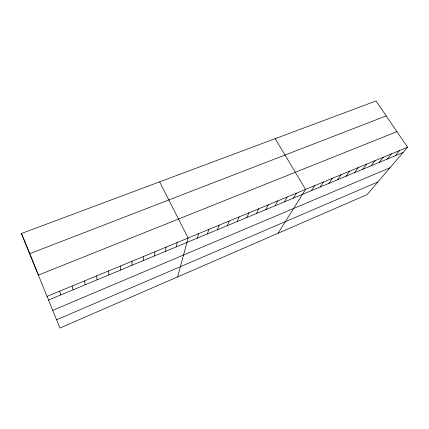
<?xml version="1.0" encoding="UTF-8"?>
<svg xmlns="http://www.w3.org/2000/svg" width="429" height="429" viewBox="0 0 429 429"><rect width="100%" height="100%" fill="white"/><g stroke="black" fill="none" stroke-linecap="round" stroke-linejoin="round"><path stroke-width="0.64" d="M131.907 265.342L132.084 261.207M143.2 260.639L143.592 256.445M154.349 256L154.949 251.743M165.353 251.421L166.157 247.104M176.217 246.9L177.22 242.53M177.654 276.887L188.133 238.015L159.626 181.853M197.222 238.159L198.595 233.682M207.373 233.934L208.928 229.408M217.401 229.762L219.128 225.187M227.311 225.638L229.204 221.015M237.103 221.562L239.157 216.897M246.772 217.541L248.992 212.827M256.327 213.562L258.703 208.81M265.776 209.631L268.302 204.837M275.107 205.748L277.783 200.917M284.33 201.909L287.157 197.04M293.452 198.112L296.412 193.206M278.051 233.279L305.566 189.42L275.193 138.658M311.374 190.653L314.607 185.677M320.179 186.99L323.546 181.976M328.887 183.365L332.384 178.319M337.5 179.783L341.119 174.705M346.01 176.239L349.753 171.133M354.429 172.737L358.29 167.6M362.757 169.273L366.731 164.109M370.988 165.846L375.08 160.655M379.129 162.457L383.333 157.239M387.183 159.105L391.495 153.861M395.152 155.791L399.565 150.52M407.55 147.217L367.117 194.589L59.921 328.029L21.45 233.494L376.024 100.971L407.55 147.217L46.975 296.423M56.553 319.809L377.906 181.944M52.681 310.36L390.068 167.701M48.466 300.064L403.035 152.51M38.331 275.123L396.932 131.639M29.66 253.732L386.213 115.921M21.45 233.494L33.601 263.224M33.843 263.814L38.224 274.544M59.642 291.184L60.875 294.9M72.136 286.014L73.118 289.806M84.459 280.915L85.194 284.781M96.611 275.885L97.11 279.821M108.596 270.924L108.864 274.93M120.42 266.034L120.463 270.104"/></g></svg>
